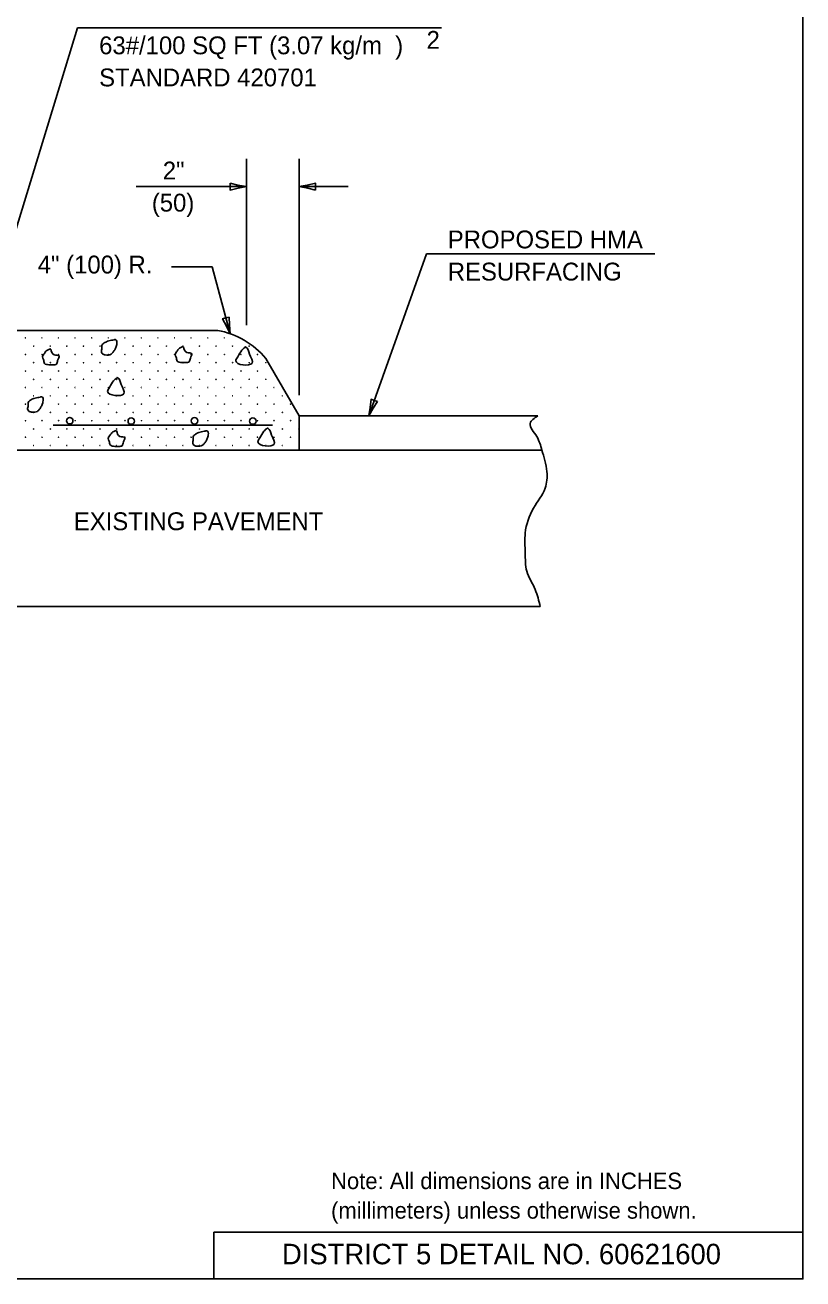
# Model space of a CAD drawing. Extents: x 2262226 to 2262856, y -3123510 to -3123110.
# Drawn here: x 2262722.9 to 2262855.6, y -3123509.7 to -3123295.6 of the extents above; entities that cross this region are included whole.
import ezdxf

# ---------------------------------------------------------------- set-up
doc = ezdxf.new("R2010")
doc.units = 0
for name, color, linetype in [('Default', 7, 'Continuous'), ('RD_Pr_Roadway_Dimensions', 7, 'Continuous'), ('RD_Pr_Roadway_Items', 7, 'Continuous'), ('RD_Pr_Roadway_Notes', 7, 'Continuous'), ('SH_General_Details', 7, 'Continuous')]:
    doc.layers.add(name, color=color, linetype=linetype)

msp = doc.modelspace()

# ---------------------------------------------------------------- linework, layer by layer
at = {"layer": 'Default'}
msp.add_lwpolyline([(2262225.65, -3123509.66), (2262855.65, -3123509.66), (2262855.65, -3123109.66), (2262225.65, -3123109.66)], close=True, dxfattribs=at)
at = {"layer": 'RD_Pr_Roadway_Dimensions'}
for p, q in [((2262760.71, -3123346.84), (2262760.71, -3123318.39)), ((2262769.68, -3123358.79), (2262769.68, -3123318.39)), ((2262741.88, -3123323.16), (2262760.71, -3123323.16)), ((2262769.68, -3123323.16), (2262778.08, -3123323.16)), ((2262754.83, -3123336.88), (2262747.92, -3123336.88)), ((2262757.9, -3123348.27), (2262754.83, -3123336.88))]:
    msp.add_line(p, q, dxfattribs=at)
for points in [[(2262757.91, -3123322.57), (2262757.91, -3123323.16), (2262757.91, -3123323.74), (2262759.31, -3123323.4), (2262760.71, -3123323.16), (2262759.21, -3123322.89)], [(2262772.48, -3123323.74), (2262772.48, -3123323.16), (2262772.48, -3123322.57), (2262771.08, -3123322.91), (2262769.68, -3123323.16), (2262771.17, -3123323.43)], [(2262757.74, -3123345.42), (2262757.17, -3123345.57), (2262756.61, -3123345.72), (2262757.3, -3123346.98), (2262757.9, -3123348.27), (2262757.78, -3123346.76)]]:
    msp.add_lwpolyline(points, close=True, dxfattribs=at)
at = {"layer": 'RD_Pr_Roadway_Items'}
for p, q in [((2262615.94, -3123347.7), (2262755.78, -3123347.7)), ((2262764.01, -3123352.53), (2262769.68, -3123362.29)), ((2262810.43, -3123362.29), (2262769.68, -3123362.29)), ((2262769.68, -3123362.29), (2262769.68, -3123368.13)), ((2262727.7, -3123363.87), (2262765.15, -3123363.87)), ((2262601.76, -3123368.13), (2262769.68, -3123368.13)), ((2262769.68, -3123368.13), (2262811.1, -3123368.13)), ((2262571.01, -3123394.87), (2262810.82, -3123394.87))]:
    msp.add_line(p, q, dxfattribs=at)
for centre, radius in [((2262722.98, -3123348.98), 0.02), ((2262725.81, -3123348.98), 0.02), ((2262728.64, -3123348.98), 0.02), ((2262731.47, -3123348.98), 0.02), ((2262734.3, -3123348.98), 0.02), ((2262737.13, -3123348.98), 0.02), ((2262739.96, -3123348.98), 0.02), ((2262742.78, -3123348.98), 0.02), ((2262745.61, -3123348.98), 0.02), ((2262748.44, -3123348.98), 0.02), ((2262751.27, -3123348.98), 0.02), ((2262754.1, -3123348.98), 0.02), ((2262756.93, -3123348.98), 0.02), ((2262722.98, -3123351.81), 0.02), ((2262724.4, -3123350.39), 0.02), ((2262725.81, -3123351.81), 0.02), ((2262727.23, -3123350.39), 0.02), ((2262728.64, -3123351.81), 0.02), ((2262730.06, -3123350.39), 0.02), ((2262731.47, -3123351.81), 0.02), ((2262732.88, -3123350.39), 0.02), ((2262734.3, -3123351.81), 0.02), ((2262735.71, -3123350.39), 0.02), ((2262737.13, -3123351.81), 0.02), ((2262738.54, -3123350.39), 0.02), ((2262739.96, -3123351.81), 0.02), ((2262741.37, -3123350.39), 0.02), ((2262742.78, -3123351.81), 0.02), ((2262744.2, -3123350.39), 0.02), ((2262745.61, -3123351.81), 0.02), ((2262747.03, -3123350.39), 0.02), ((2262748.44, -3123351.81), 0.02), ((2262749.86, -3123350.39), 0.02), ((2262751.27, -3123351.81), 0.02), ((2262752.69, -3123350.39), 0.02), ((2262754.1, -3123351.81), 0.02), ((2262755.51, -3123350.39), 0.02), ((2262756.93, -3123351.81), 0.02), ((2262758.34, -3123350.39), 0.02), ((2262759.76, -3123351.81), 0.02), ((2262761.17, -3123350.39), 0.02), ((2262762.59, -3123351.81), 0.02), ((2262724.4, -3123353.22), 0.02), ((2262727.23, -3123353.22), 0.02), ((2262730.06, -3123353.22), 0.02), ((2262732.88, -3123353.22), 0.02), ((2262735.71, -3123353.22), 0.02), ((2262738.54, -3123353.22), 0.02), ((2262741.37, -3123353.22), 0.02), ((2262744.2, -3123353.22), 0.02), ((2262747.03, -3123353.22), 0.02), ((2262749.86, -3123353.22), 0.02), ((2262752.69, -3123353.22), 0.02), ((2262755.51, -3123353.22), 0.02), ((2262758.34, -3123353.22), 0.02), ((2262761.17, -3123353.22), 0.02), ((2262764, -3123353.22), 0.02), ((2262722.98, -3123354.64), 0.02), ((2262724.4, -3123356.05), 0.02), ((2262725.81, -3123354.64), 0.02), ((2262727.23, -3123356.05), 0.02), ((2262728.64, -3123354.64), 0.02), ((2262730.06, -3123356.05), 0.02), ((2262731.47, -3123354.64), 0.02), ((2262732.88, -3123356.05), 0.02), ((2262734.3, -3123354.64), 0.02), ((2262735.71, -3123356.05), 0.02), ((2262737.13, -3123354.64), 0.02), ((2262738.54, -3123356.05), 0.02), ((2262739.96, -3123354.64), 0.02), ((2262741.37, -3123356.05), 0.02), ((2262742.78, -3123354.64), 0.02), ((2262744.2, -3123356.05), 0.02), ((2262745.61, -3123354.64), 0.02), ((2262747.03, -3123356.05), 0.02), ((2262748.44, -3123354.64), 0.02), ((2262749.86, -3123356.05), 0.02), ((2262751.27, -3123354.64), 0.02), ((2262752.69, -3123356.05), 0.02), ((2262754.1, -3123354.64), 0.02), ((2262755.51, -3123356.05), 0.02), ((2262756.93, -3123354.64), 0.02), ((2262758.34, -3123356.05), 0.02), ((2262759.76, -3123354.64), 0.02), ((2262761.17, -3123356.05), 0.02), ((2262762.59, -3123354.64), 0.02), ((2262764, -3123356.05), 0.02), ((2262722.98, -3123357.46), 0.02), ((2262725.81, -3123357.46), 0.02), ((2262728.64, -3123357.46), 0.02), ((2262731.47, -3123357.46), 0.02), ((2262734.3, -3123357.46), 0.02), ((2262737.13, -3123357.46), 0.02), ((2262739.96, -3123357.46), 0.02), ((2262742.78, -3123357.46), 0.02), ((2262745.61, -3123357.46), 0.02), ((2262748.44, -3123357.46), 0.02), ((2262751.27, -3123357.46), 0.02), ((2262754.1, -3123357.46), 0.02), ((2262756.93, -3123357.46), 0.02), ((2262759.76, -3123357.46), 0.02), ((2262762.59, -3123357.46), 0.02), ((2262765.41, -3123357.46), 0.02), ((2262722.98, -3123360.29), 0.02), ((2262724.4, -3123358.88), 0.02), ((2262725.81, -3123360.29), 0.02), ((2262727.23, -3123358.88), 0.02), ((2262728.64, -3123360.29), 0.02), ((2262730.06, -3123358.88), 0.02), ((2262731.47, -3123360.29), 0.02), ((2262732.88, -3123358.88), 0.02), ((2262734.3, -3123360.29), 0.02), ((2262735.71, -3123358.88), 0.02), ((2262737.13, -3123360.29), 0.02), ((2262738.54, -3123358.88), 0.02), ((2262739.96, -3123360.29), 0.02), ((2262741.37, -3123358.88), 0.02), ((2262742.78, -3123360.29), 0.02), ((2262744.2, -3123358.88), 0.02), ((2262745.61, -3123360.29), 0.02), ((2262747.03, -3123358.88), 0.02), ((2262748.44, -3123360.29), 0.02), ((2262749.86, -3123358.88), 0.02), ((2262751.27, -3123360.29), 0.02), ((2262752.69, -3123358.88), 0.02), ((2262754.1, -3123360.29), 0.02), ((2262755.51, -3123358.88), 0.02), ((2262756.93, -3123360.29), 0.02), ((2262758.34, -3123358.88), 0.02), ((2262759.76, -3123360.29), 0.02), ((2262761.17, -3123358.88), 0.02), ((2262762.59, -3123360.29), 0.02), ((2262764, -3123358.88), 0.02), ((2262765.41, -3123360.29), 0.02), ((2262766.83, -3123358.88), 0.02), ((2262768.24, -3123360.29), 0.02), ((2262724.4, -3123361.71), 0.02), ((2262727.23, -3123361.71), 0.02), ((2262730.54, -3123363.13), 0.554), ((2262730.06, -3123361.71), 0.02), ((2262732.88, -3123361.71), 0.02), ((2262735.71, -3123361.71), 0.02), ((2262738.54, -3123361.71), 0.02), ((2262741.04, -3123363.19), 0.554), ((2262741.37, -3123361.71), 0.02), ((2262744.2, -3123361.71), 0.02), ((2262747.03, -3123361.71), 0.02), ((2262749.86, -3123361.71), 0.02), ((2262751.82, -3123363.15), 0.554), ((2262752.69, -3123361.71), 0.02), ((2262755.51, -3123361.71), 0.02), ((2262758.34, -3123361.71), 0.02), ((2262761.17, -3123361.71), 0.02), ((2262761.79, -3123363.19), 0.554), ((2262764, -3123361.71), 0.02), ((2262766.83, -3123361.71), 0.02), ((2262722.98, -3123363.12), 0.02), ((2262724.4, -3123364.54), 0.02), ((2262725.81, -3123363.12), 0.02), ((2262727.23, -3123364.54), 0.02), ((2262728.64, -3123363.12), 0.02), ((2262730.06, -3123364.54), 0.02), ((2262731.47, -3123363.12), 0.02), ((2262732.88, -3123364.54), 0.02), ((2262734.3, -3123363.12), 0.02), ((2262735.71, -3123364.54), 0.02), ((2262737.13, -3123363.12), 0.02), ((2262738.54, -3123364.54), 0.02), ((2262739.96, -3123363.12), 0.02), ((2262741.37, -3123364.54), 0.02), ((2262742.78, -3123363.12), 0.02), ((2262744.2, -3123364.54), 0.02), ((2262745.61, -3123363.12), 0.02), ((2262747.03, -3123364.54), 0.02), ((2262748.44, -3123363.12), 0.02), ((2262749.86, -3123364.54), 0.02), ((2262751.27, -3123363.12), 0.02), ((2262752.69, -3123364.54), 0.02), ((2262754.1, -3123363.12), 0.02), ((2262755.51, -3123364.54), 0.02), ((2262756.93, -3123363.12), 0.02), ((2262758.34, -3123364.54), 0.02), ((2262759.76, -3123363.12), 0.02), ((2262761.17, -3123364.54), 0.02), ((2262762.59, -3123363.12), 0.02), ((2262764, -3123364.54), 0.02), ((2262765.41, -3123363.12), 0.02), ((2262766.83, -3123364.54), 0.02), ((2262768.24, -3123363.12), 0.02), ((2262769.66, -3123364.54), 0.02), ((2262722.98, -3123365.95), 0.02), ((2262725.81, -3123365.95), 0.02), ((2262728.64, -3123365.95), 0.02), ((2262731.47, -3123365.95), 0.02), ((2262734.3, -3123365.95), 0.02), ((2262737.13, -3123365.95), 0.02), ((2262739.96, -3123365.95), 0.02), ((2262742.78, -3123365.95), 0.02), ((2262745.61, -3123365.95), 0.02), ((2262748.44, -3123365.95), 0.02), ((2262751.27, -3123365.95), 0.02), ((2262754.1, -3123365.95), 0.02), ((2262756.93, -3123365.95), 0.02), ((2262759.76, -3123365.95), 0.02), ((2262762.59, -3123365.95), 0.02), ((2262765.41, -3123365.95), 0.02), ((2262768.24, -3123365.95), 0.02), ((2262724.4, -3123367.36), 0.02), ((2262727.23, -3123367.36), 0.02), ((2262730.06, -3123367.36), 0.02), ((2262732.88, -3123367.36), 0.02), ((2262735.71, -3123367.36), 0.02), ((2262738.54, -3123367.36), 0.02), ((2262741.37, -3123367.36), 0.02), ((2262744.2, -3123367.36), 0.02), ((2262747.03, -3123367.36), 0.02), ((2262749.86, -3123367.36), 0.02), ((2262752.69, -3123367.36), 0.02), ((2262755.51, -3123367.36), 0.02), ((2262758.34, -3123367.36), 0.02), ((2262761.17, -3123367.36), 0.02), ((2262764, -3123367.36), 0.02), ((2262766.83, -3123367.36), 0.02), ((2262769.66, -3123367.36), 0.02)]:
    msp.add_circle(centre, radius, dxfattribs=at)
msp.add_arc((2262753.19, -3123361.56), 14.1, 39.8485, 79.3971, dxfattribs=at)
for points in [[(2262738.1, -3123349.32), (2262737.21, -3123349.5), (2262736.81, -3123349.64), (2262736.3, -3123349.93), (2262736.01, -3123350.27), (2262736.03, -3123350.73), (2262735.94, -3123351.41), (2262736.12, -3123351.71), (2262736.6, -3123351.89), (2262737.15, -3123351.91), (2262737.6, -3123351.75), (2262737.98, -3123351.37), (2262738.29, -3123350.89), (2262738.52, -3123350.3), (2262738.58, -3123349.93), (2262738.58, -3123349.52), (2262738.34, -3123349.27), (2262738.13, -3123349.29)], [(2262727.3, -3123350.86), (2262726.48, -3123351.25), (2262726.23, -3123351.63), (2262725.89, -3123352.23), (2262726.05, -3123352.66), (2262726.23, -3123353.34), (2262726.98, -3123353.57), (2262727.69, -3123353.59), (2262728.26, -3123353.45), (2262728.48, -3123352.82), (2262728.71, -3123352.07), (2262727.87, -3123351.86), (2262727.3, -3123350.9)], [(2262749.95, -3123350.47), (2262749.13, -3123350.86), (2262748.88, -3123351.24), (2262748.54, -3123351.84), (2262748.7, -3123352.27), (2262748.88, -3123352.95), (2262749.63, -3123353.18), (2262750.34, -3123353.2), (2262750.91, -3123353.06), (2262751.13, -3123352.43), (2262751.36, -3123351.68), (2262750.52, -3123351.47), (2262749.95, -3123350.51)], [(2262760.5, -3123350.54), (2262759.91, -3123351.1), (2262759.2, -3123352.2), (2262758.87, -3123352.88), (2262761.66, -3123353.29), (2262761.21, -3123351.74), (2262760.59, -3123350.56), (2262760.48, -3123350.51)], [(2262738.62, -3123355.77), (2262738.03, -3123356.32), (2262737.32, -3123357.43), (2262737, -3123358.11), (2262739.78, -3123358.51), (2262739.33, -3123356.97), (2262738.71, -3123355.78), (2262738.6, -3123355.74)], [(2262725.52, -3123359.1), (2262724.63, -3123359.28), (2262724.23, -3123359.41), (2262723.72, -3123359.7), (2262723.43, -3123360.04), (2262723.45, -3123360.51), (2262723.36, -3123361.18), (2262723.54, -3123361.48), (2262724.02, -3123361.66), (2262724.57, -3123361.68), (2262725.02, -3123361.53), (2262725.39, -3123361.14), (2262725.71, -3123360.66), (2262725.93, -3123360.07), (2262726, -3123359.7), (2262726, -3123359.29), (2262725.75, -3123359.04), (2262725.55, -3123359.07)], [(2262810.43, -3123362.29), (2262809.11, -3123363.58), (2262810.25, -3123365.85), (2262811.1, -3123368.13), (2262811.96, -3123371.81), (2262811.66, -3123374.65), (2262809.68, -3123378.05), (2262808.26, -3123382.31), (2262808.26, -3123385.71), (2262808.54, -3123388.83), (2262809.96, -3123391.95), (2262810.82, -3123394.87)], [(2262738.53, -3123364.8), (2262737.71, -3123365.19), (2262737.46, -3123365.56), (2262737.12, -3123366.16), (2262737.28, -3123366.6), (2262737.46, -3123367.27), (2262738.21, -3123367.51), (2262738.92, -3123367.53), (2262739.49, -3123367.39), (2262739.71, -3123366.76), (2262739.94, -3123366.01), (2262739.1, -3123365.8), (2262738.53, -3123364.84)], [(2262753.69, -3123364.9), (2262752.8, -3123365.08), (2262752.4, -3123365.22), (2262751.89, -3123365.51), (2262751.6, -3123365.85), (2262751.62, -3123366.31), (2262751.53, -3123366.99), (2262751.71, -3123367.29), (2262752.19, -3123367.47), (2262752.74, -3123367.49), (2262753.19, -3123367.33), (2262753.56, -3123366.95), (2262753.88, -3123366.47), (2262754.1, -3123365.88), (2262754.17, -3123365.51), (2262754.17, -3123365.1), (2262753.92, -3123364.85), (2262753.72, -3123364.87)], [(2262764.27, -3123364.38), (2262763.68, -3123364.94), (2262762.97, -3123366.04), (2262762.65, -3123366.72), (2262765.43, -3123367.13), (2262764.98, -3123365.58), (2262764.36, -3123364.4), (2262764.25, -3123364.35)]]:
    msp.add_spline(points, degree=3, dxfattribs=at)
at = {"layer": 'RD_Pr_Roadway_Notes'}
for p, q in [((2262731.89, -3123296.04), (2262717.89, -3123341.8)), ((2262731.89, -3123296.04), (2262793.98, -3123296.04)), ((2262781.57, -3123362.29), (2262791.39, -3123334.66)), ((2262791.39, -3123334.66), (2262830.39, -3123334.66))]:
    msp.add_line(p, q, dxfattribs=at)
msp.add_lwpolyline([(2262783.06, -3123359.85), (2262782.51, -3123359.65), (2262781.96, -3123359.45), (2262781.81, -3123360.89), (2262781.57, -3123362.29), (2262782.33, -3123360.97)], close=True, dxfattribs=at)
at = {"layer": 'SH_General_Details'}
for p, q in [((2262755.13, -3123501.65), (2262855.65, -3123501.65)), ((2262755.13, -3123509.66), (2262755.13, -3123501.65))]:
    msp.add_line(p, q, dxfattribs=at)

# ---------------------------------------------------------------- texts
at = {"layer": 'RD_Pr_Roadway_Dimensions'}
for s, p in [('2"', (2262746.42, -3123321.94)), ('(50)', (2262744.55, -3123327.42)), ('4" (100) R.', (2262725.08, -3123337.99))]:
    msp.add_text(s, height=3.048, dxfattribs=at).set_placement(p)
at = {"layer": 'RD_Pr_Roadway_Notes'}
for s, height, p in [('2', 3.05, (2262791.43, -3123299.63)), ('63#/100 SQ FT (3.07 kg/m  )', 3.048, (2262735.56, -3123300.56)), ('STANDARD 420701', 3.048, (2262735.56, -3123306.04)), ('PROPOSED HMA', 3.048, (2262795.05, -3123333.7)), ('RESURFACING', 3.048, (2262795.05, -3123339.19)), ('EXISTING PAVEMENT', 3.048, (2262731.24, -3123381.82)), ('Note: All dimensions are in INCHES', 2.808, (2262775.13, -3123494.32)), ('(millimeters) unless otherwise shown.', 2.808, (2262775.13, -3123499.37))]:
    msp.add_text(s, height=height, dxfattribs=at).set_placement(p)
at = {"layer": 'SH_General_Details'}
msp.add_text('DISTRICT 5 DETAIL NO. 60621600', height=3.5, dxfattribs=at).set_placement((2262766.75, -3123507.16))

doc.saveas('drawing.dxf')
